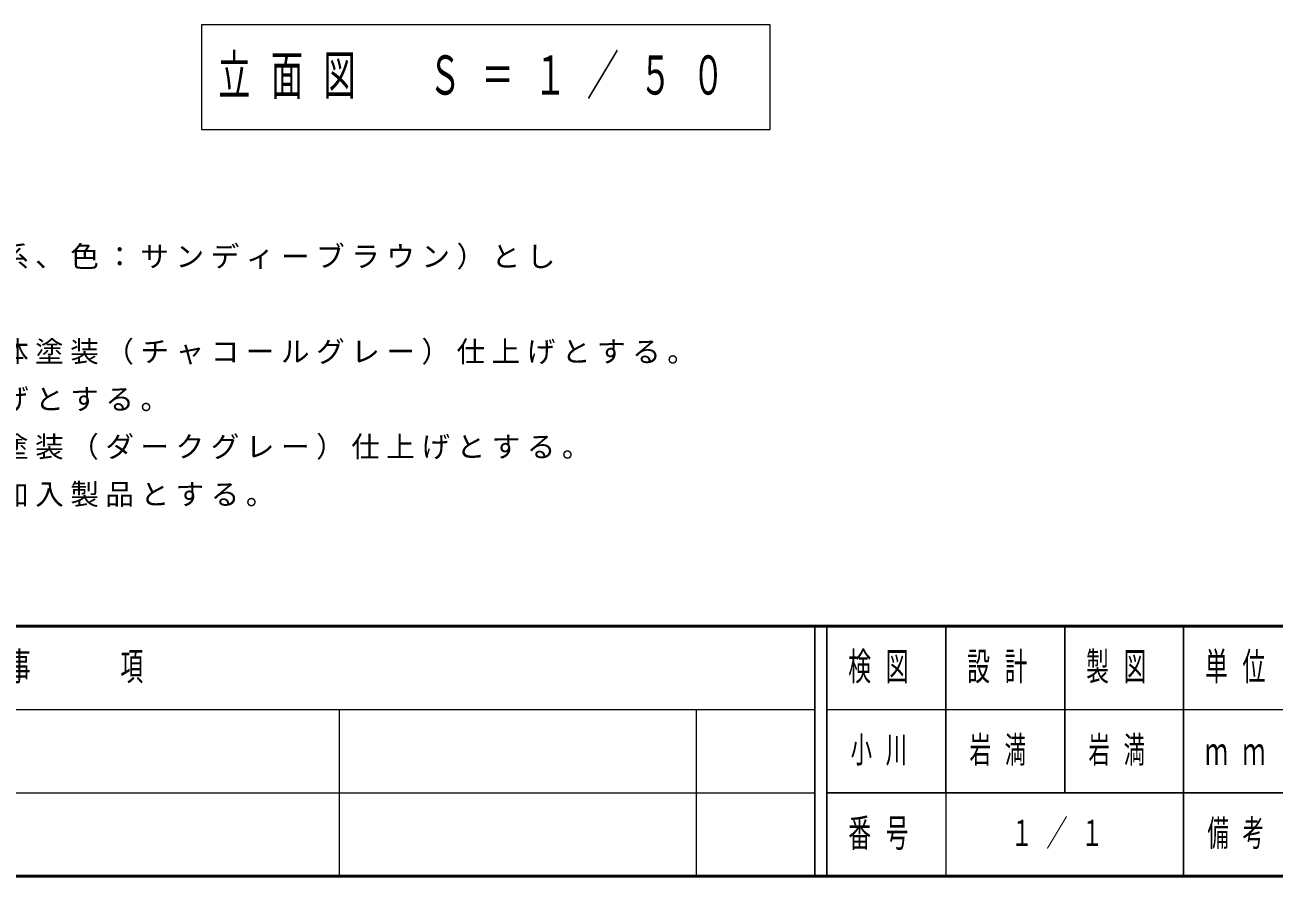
# Model space of a CAD drawing. Units: millimetres on the paper. Extents: x -385 to 0, y -10 to 267.
# Drawn here: x -309.9 to -204.9, y 0 to 71.6 of the extents above; entities that cross this region are included whole.
import ezdxf

# ---------------------------------------------------------------- set-up
doc = ezdxf.new("R2010")
doc.units = ezdxf.units.MM
doc.layers.add('LY_1', color=7, linetype='Continuous', lineweight=25)
doc.layers.add('LY_2', color=7, linetype='Continuous', lineweight=13)
doc.layers.add('LY_3', color=7, linetype='Continuous')
doc.styles.add('ＭＳ ゴシック', font='')
doc.styles.get('ＭＳ ゴシック').set_extended_font_data('MS Gothic')

msp = doc.modelspace()

# ---------------------------------------------------------------- linework, layer by layer
at = {"layer": 'LY_1', "lineweight": 13}
for p, q in [((-295.077, 71.573), (-295.077, 62.773)), ((-247.277, 71.573), (-295.077, 71.573)), ((-247.277, 62.773), (-247.277, 71.573)), ((-295.077, 62.773), (-247.277, 62.773))]:
    msp.add_line(p, q, dxfattribs=at)
at = {"layer": 'LY_2', "lineweight": 50}
for p, q in [((-385, 21), (0, 21)), ((-385, 0), (0, 0))]:
    msp.add_line(p, q, dxfattribs=at)
at = {"layer": 'LY_2', "color": 211, "lineweight": 25}
for p, q in [((-243.5, 21), (-243.5, 0)), ((-242.5, 21), (-242.5, 0)), ((-232.5, 21), (-232.5, 7)), ((-222.5, 21), (-222.5, 7)), ((-212.5, 21), (-212.5, 0)), ((-242.5, 7), (0, 7))]:
    msp.add_line(p, q, dxfattribs=at)
at = {"layer": 'LY_2'}
for p, q in [((-385, 14), (-243.5, 14)), ((-283.5, 14), (-283.5, 0)), ((-253.5, 14), (-253.5, 0)), ((-242.5, 14), (-187.5, 14)), ((-385, 7), (-243.5, 7)), ((-232.5, 7), (-232.5, 0))]:
    msp.add_line(p, q, dxfattribs=at)

# ---------------------------------------------------------------- texts
at = {"layer": 'LY_1', "style": 'ＭＳ ゴシック'}
for s, insert, char_height, attachment_point in [('\\T1.64;\\W0.6;立面図\u3000Ｓ＝１／５０', (-293.677, 67.173), 3.299, 4), ('\\T1.23;木材は、木粉入り再生プラスチック（ポリプロピレン系、色：サンディーブラウン）とし', (-382.891, 50.997), 1.76, 7), ('\\T1.23;鋼材部は、電気亜鉛メッキ処理の上、ポリエステル粉体塗装（チャコールグレー）仕上げとする。', (-382.891, 42.997), 1.76, 7), ('\\T1.23;アルミ押出材は、アルマイト（アーバングレー）仕上げとする。', (-382.891, 38.997), 1.76, 7), ('\\T1.23;アルミ合金鋳物は、ＡＣ３Ａとし、ウレタン樹脂塗料塗装（ダークグレー）仕上げとする。', (-382.891, 34.997), 1.76, 7), ('\\T1.23;本製品は、（一社）日本公園施設業協会賠償責任保険加入製品とする。', (-382.891, 30.997), 1.76, 7), ('\\T1.64;\\W0.6;小川', (-240.5, 10.5), 2.199, 4), ('\\T1.64;\\W0.6;岩満', (-230.5, 10.5), 2.199, 4), ('\\T1.64;\\W0.6;岩満', (-220.5, 10.5), 2.199, 4)]:
    msp.add_mtext(s, dxfattribs=dict(at, insert=insert, char_height=char_height, attachment_point=attachment_point))
at = {"layer": 'LY_2', "color": 4, "attachment_point": 4, "style": 'ＭＳ ゴシック'}
for s, insert, char_height in [('\\T1.64;\\W0.6;改\u3000\u3000訂\u3000\u3000事\u3000\u3000項', (-330.25, 17.5), 2.346), ('\\T1.64;\\W0.6;検図', (-240.7, 17.5), 2.346), ('\\T1.64;\\W0.6;設計', (-230.7, 17.5), 2.346), ('\\T1.64;\\W0.6;製図', (-220.7, 17.5), 2.346), ('\\T1.64;\\W0.6;単位', (-210.7, 17.5), 2.346), ('\\T1.64;\\W0.6;ｍｍ', (-210.7, 10.5), 2.346), ('\\T1.64;\\W0.6;番号', (-240.7, 3.5), 2.346), ('\\T1.64;\\W0.6;備考', (-210.5, 3.5), 2.199)]:
    msp.add_mtext(s, dxfattribs=dict(at, insert=insert, char_height=char_height))
at = {"layer": 'LY_3', "insert": (-227, 3.5), "char_height": 2.199, "attachment_point": 4, "style": 'ＭＳ ゴシック'}
msp.add_mtext('\\T1.64;\\W0.6;１／１', dxfattribs=at)

doc.saveas('drawing.dxf')
